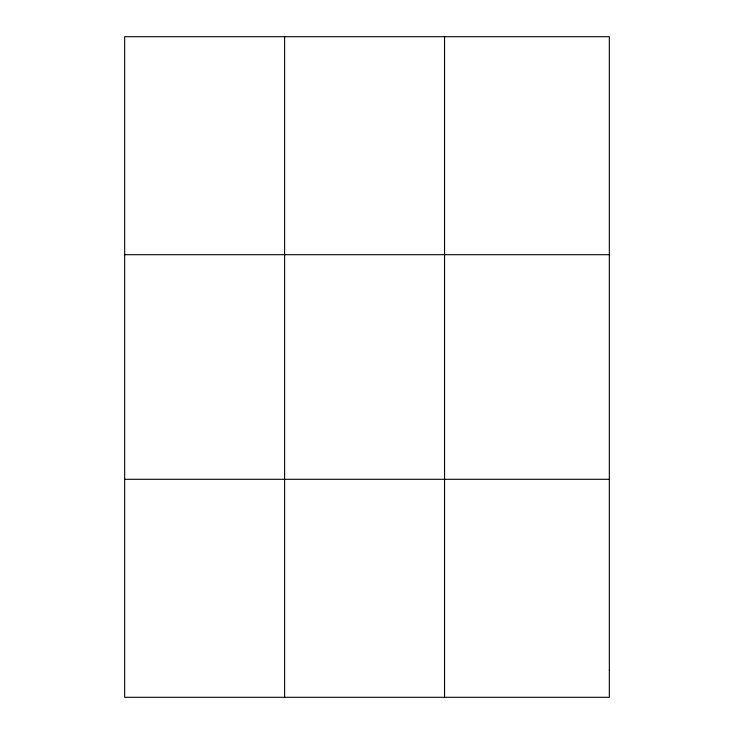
<?xml version="1.0" encoding="UTF-8"?>
<svg xmlns="http://www.w3.org/2000/svg" width="734" height="734" viewBox="0 0 734 734"><rect width="100%" height="100%" fill="white"/><g stroke="black" fill="none" stroke-linecap="round" stroke-linejoin="round"><path stroke-width="1.1" d="M284.608 36.7L284.608 697.3M444.547 36.7L444.547 697.3M124.67 254.698L609.33 254.698M124.67 479.302L609.33 479.302M609.33 670.05L609.33 697.3L124.67 697.3L124.67 36.7L609.33 36.7L609.33 670.05"/></g></svg>
